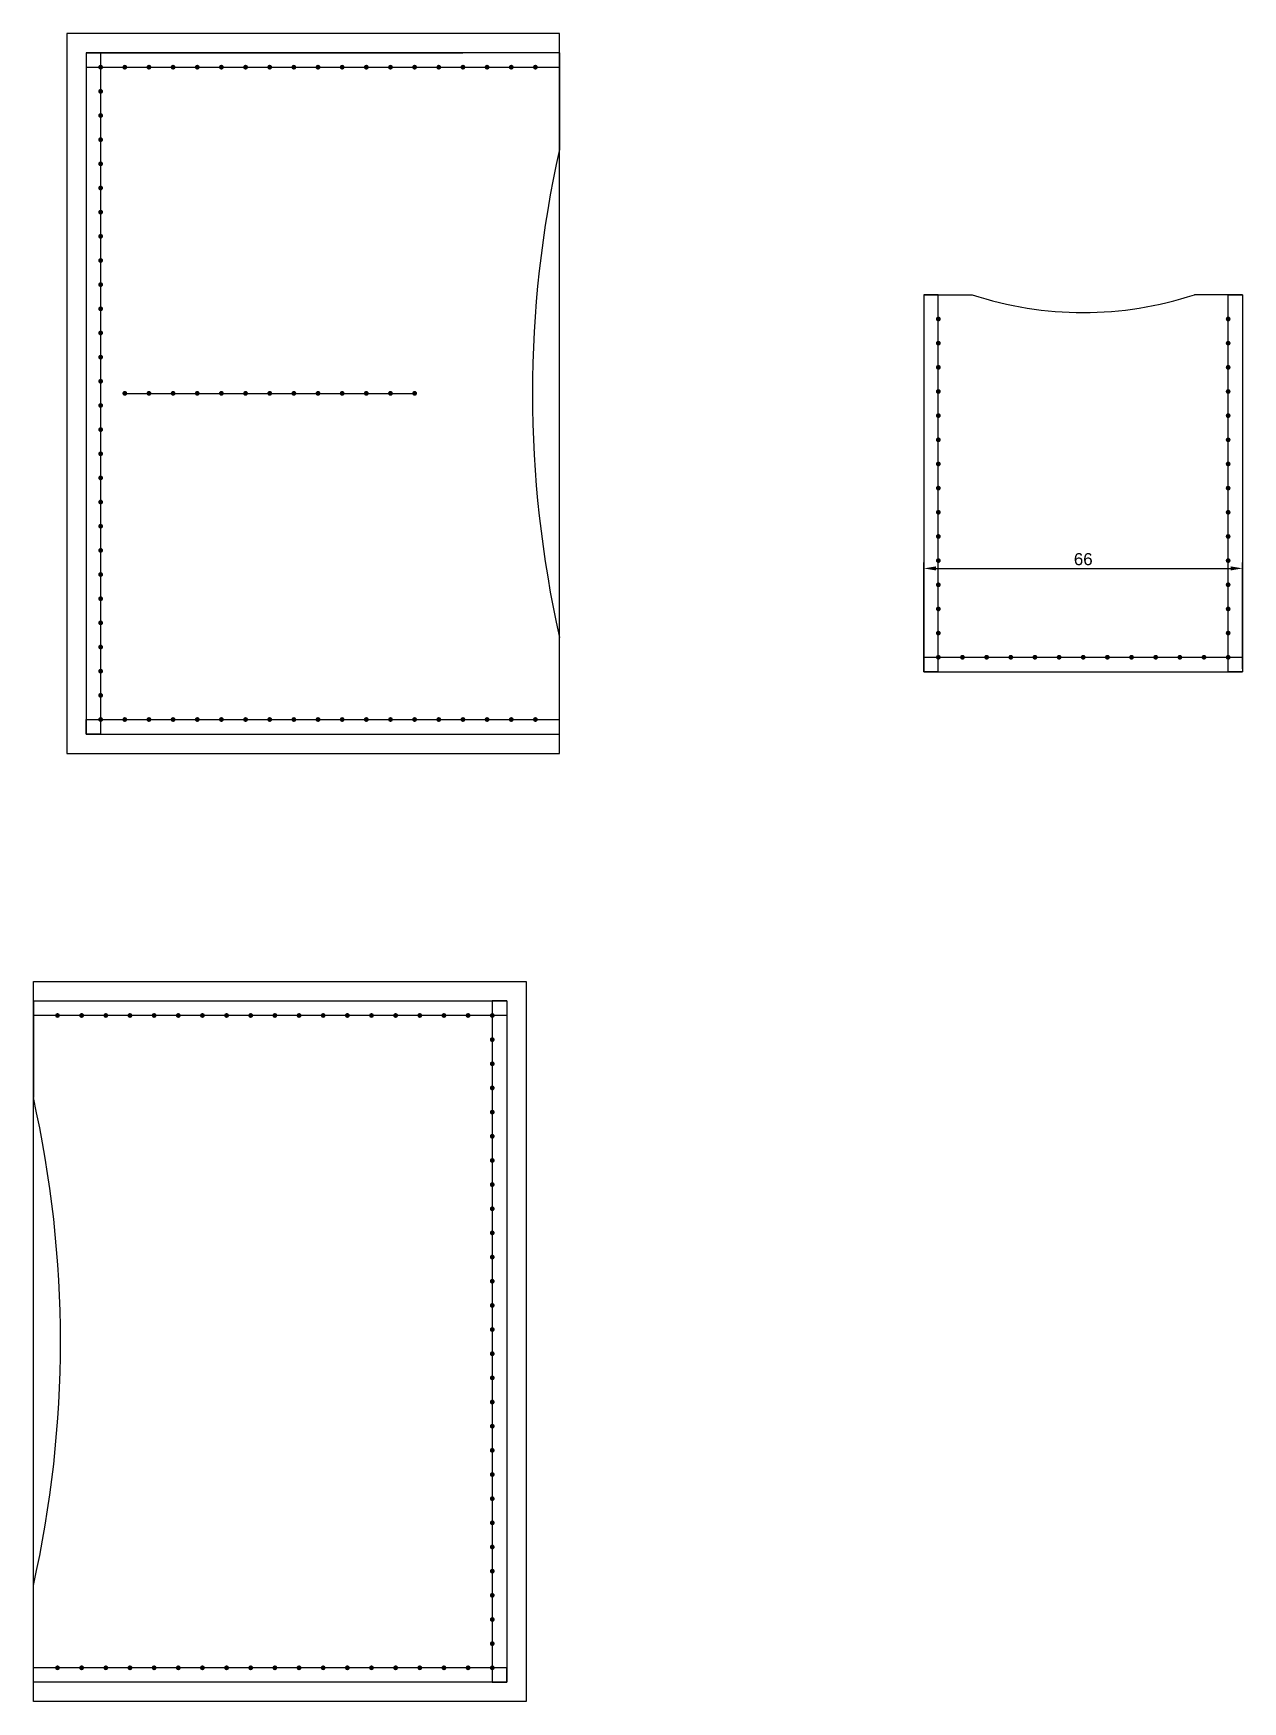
# Model space of a CAD drawing. Header units: millimetres. Extents: x 5326 to 6986, y 304 to 1378.
# Drawn here: x 5551.5 to 5801.9, y 543.2 to 888.4 of the extents above; entities that cross this region are included whole.
import ezdxf

# ---------------------------------------------------------------- set-up
doc = ezdxf.new("R2010")
doc.units = ezdxf.units.MM
doc.styles.get("Standard").update_dxf_attribs({"font": 'arial.ttf'})
doc.dimstyles.new('ISO-25', dxfattribs={"dimtxt": 2.5, "dimasz": 2.5, "dimexe": 1.25, "dimexo": 0.625, "dimtad": 1, "dimtxsty": 'Standard', "dimcen": 2.5, "dimadec": 0, "dimazin": 0, "dimtfac": 1, "dimtmove": 0, "dimatfit": 3, "dimfxl": 0, "dimarcsym": 0})

# ---------------------------------------------------------------- blocks, each defined once
blk = doc.blocks.new('*D15')
at = {"color": 0, "lineweight": -2, "transparency": 16777216}
for p, q in [((5735.89, 756.93), (5735.89, 778.94)), ((5738.39, 777.69), (5799.39, 777.69)), ((5801.89, 756.93), (5801.89, 778.94))]:
    blk.add_line(p, q, dxfattribs=at)
at = {"color": 0, "transparency": 16777216}
for points in [[(5738.39, 778.11), (5738.39, 777.27), (5735.89, 777.69)], [(5799.39, 778.11), (5799.39, 777.27), (5801.89, 777.69)]]:
    blk.add_solid(points, dxfattribs=at)
at = {"layer": 'Defpoints', "color": 0, "transparency": 16777216}
for p in [(5801.89, 777.69), (5735.89, 756.3), (5801.89, 756.3)]:
    blk.add_point(p, dxfattribs=at)
at = {"color": 0, "transparency": 16777216, "insert": (5768.89, 779.59), "char_height": 2.5, "attachment_point": 5}
blk.add_mtext('66', dxfattribs=at)

msp = doc.modelspace()

# ---------------------------------------------------------------- hatches: boundary and pattern name
h = msp.add_hatch(color=256)
h.dxf.hatch_style = 1
h.paths.add_polyline_path([(5565.974, 881.417, 1), (5564.974, 881.417, 1)])
h = msp.add_hatch(color=256)
h.dxf.hatch_style = 1
h.paths.add_polyline_path([(5565.974, 881.417, 1), (5564.974, 881.417, 1)])
h = msp.add_hatch(color=256)
h.dxf.hatch_style = 1
h.paths.add_polyline_path([(5570.974, 881.417, 1), (5569.974, 881.417, 1)])
h = msp.add_hatch(color=256)
h.dxf.hatch_style = 1
h.paths.add_polyline_path([(5575.974, 881.417, 1), (5574.974, 881.417, 1)])
h = msp.add_hatch(color=256)
h.dxf.hatch_style = 1
h.paths.add_polyline_path([(5580.974, 881.417, 1), (5579.974, 881.417, 1)])
h = msp.add_hatch(color=256)
h.dxf.hatch_style = 1
h.paths.add_polyline_path([(5585.974, 881.417, 1), (5584.974, 881.417, 1)])
h = msp.add_hatch(color=256)
h.dxf.hatch_style = 1
h.paths.add_polyline_path([(5590.974, 881.417, 1), (5589.974, 881.417, 1)])
h = msp.add_hatch(color=256)
h.dxf.hatch_style = 1
h.paths.add_polyline_path([(5595.974, 881.417, 1), (5594.974, 881.417, 1)])
h = msp.add_hatch(color=256)
h.dxf.hatch_style = 1
h.paths.add_polyline_path([(5600.974, 881.417, 1), (5599.974, 881.417, 1)])
h = msp.add_hatch(color=256)
h.dxf.hatch_style = 1
h.paths.add_polyline_path([(5605.974, 881.417, 1), (5604.974, 881.417, 1)])
h = msp.add_hatch(color=256)
h.dxf.hatch_style = 1
h.paths.add_polyline_path([(5610.974, 881.417, 1), (5609.974, 881.417, 1)])
h = msp.add_hatch(color=256)
h.dxf.hatch_style = 1
h.paths.add_polyline_path([(5615.974, 881.417, 1), (5614.974, 881.417, 1)])
h = msp.add_hatch(color=256)
h.dxf.hatch_style = 1
h.paths.add_polyline_path([(5620.974, 881.417, 1), (5619.974, 881.417, 1)])
h = msp.add_hatch(color=256)
h.dxf.hatch_style = 1
h.paths.add_polyline_path([(5625.974, 881.417, 1), (5624.974, 881.417, 1)])
h = msp.add_hatch(color=256)
h.dxf.hatch_style = 1
h.paths.add_polyline_path([(5630.974, 881.417, 1), (5629.974, 881.417, 1)])
h = msp.add_hatch(color=256)
h.dxf.hatch_style = 1
h.paths.add_polyline_path([(5635.974, 881.417, 1), (5634.974, 881.417, 1)])
h = msp.add_hatch(color=256)
h.dxf.hatch_style = 1
h.paths.add_polyline_path([(5640.974, 881.417, 1), (5639.974, 881.417, 1)])
h = msp.add_hatch(color=256)
h.dxf.hatch_style = 1
h.paths.add_polyline_path([(5645.974, 881.417, 1), (5644.974, 881.417, 1)])
h = msp.add_hatch(color=256)
h.dxf.hatch_style = 1
h.paths.add_polyline_path([(5650.974, 881.417, 1), (5649.974, 881.417, 1)])
h = msp.add_hatch(color=256)
h.dxf.hatch_style = 1
h.paths.add_polyline_path([(5655.974, 881.417, 1), (5654.974, 881.417, 1)])
h = msp.add_hatch(color=256)
h.dxf.hatch_style = 1
h.paths.add_polyline_path([(5565.974, 876.417, 1), (5564.974, 876.417, 1)])
h = msp.add_hatch(color=256)
h.dxf.hatch_style = 1
h.paths.add_polyline_path([(5565.974, 871.417, 1), (5564.974, 871.417, 1)])
h = msp.add_hatch(color=256)
h.dxf.hatch_style = 1
h.paths.add_polyline_path([(5565.974, 866.417, 1), (5564.974, 866.417, 1)])
h = msp.add_hatch(color=256)
h.dxf.hatch_style = 1
h.paths.add_polyline_path([(5565.974, 861.417, 1), (5564.974, 861.417, 1)])
h = msp.add_hatch(color=256)
h.dxf.hatch_style = 1
h.paths.add_polyline_path([(5565.974, 856.417, 1), (5564.974, 856.417, 1)])
h = msp.add_hatch(color=256)
h.dxf.hatch_style = 1
h.paths.add_polyline_path([(5565.974, 851.417, 1), (5564.974, 851.417, 1)])
h = msp.add_hatch(color=256)
h.dxf.hatch_style = 1
h.paths.add_polyline_path([(5565.974, 846.417, 1), (5564.974, 846.417, 1)])
h = msp.add_hatch(color=256)
h.dxf.hatch_style = 1
h.paths.add_polyline_path([(5565.974, 841.417, 1), (5564.974, 841.417, 1)])
h = msp.add_hatch(color=256)
h.dxf.hatch_style = 1
h.paths.add_polyline_path([(5565.974, 836.417, 1), (5564.974, 836.417, 1)])
h = msp.add_hatch(color=256)
h.dxf.hatch_style = 1
h.paths.add_polyline_path([(5565.974, 831.417, 1), (5564.974, 831.417, 1)])
h = msp.add_hatch(color=256)
h.dxf.hatch_style = 1
h.paths.add_polyline_path([(5739.389, 829.304, 1), (5738.389, 829.304, 1)])
h = msp.add_hatch(color=256)
h.dxf.hatch_style = 1
h.paths.add_polyline_path([(5799.389, 829.304, 1), (5798.389, 829.304, 1)])
h = msp.add_hatch(color=256)
h.dxf.hatch_style = 1
h.paths.add_polyline_path([(5565.974, 826.417, 1), (5564.974, 826.417, 1)])
h = msp.add_hatch(color=256)
h.dxf.hatch_style = 1
h.paths.add_polyline_path([(5565.974, 821.417, 1), (5564.974, 821.417, 1)])
h = msp.add_hatch(color=256)
h.dxf.hatch_style = 1
h.paths.add_polyline_path([(5739.389, 824.304, 1), (5738.389, 824.304, 1)])
h = msp.add_hatch(color=256)
h.dxf.hatch_style = 1
h.paths.add_polyline_path([(5799.389, 824.304, 1), (5798.389, 824.304, 1)])
h = msp.add_hatch(color=256)
h.dxf.hatch_style = 1
h.paths.add_polyline_path([(5739.389, 819.304, 1), (5738.389, 819.304, 1)])
h = msp.add_hatch(color=256)
h.dxf.hatch_style = 1
h.paths.add_polyline_path([(5799.389, 819.304, 1), (5798.389, 819.304, 1)])
h = msp.add_hatch(color=256)
h.dxf.hatch_style = 1
h.paths.add_polyline_path([(5565.974, 816.417, 1), (5564.974, 816.417, 1)])
h = msp.add_hatch(color=256)
h.dxf.hatch_style = 1
h.paths.add_polyline_path([(5739.389, 814.304, 1), (5738.389, 814.304, 1)])
h = msp.add_hatch(color=256)
h.dxf.hatch_style = 1
h.paths.add_polyline_path([(5799.389, 814.304, 1), (5798.389, 814.304, 1)])
h = msp.add_hatch(color=256)
h.dxf.hatch_style = 1
h.paths.add_polyline_path([(5565.974, 811.417, 1), (5564.974, 811.417, 1)])
h = msp.add_hatch(color=256)
h.dxf.hatch_style = 1
h.paths.add_polyline_path([(5570.974, 813.917, 1), (5569.974, 813.917, 1)])
h = msp.add_hatch(color=256)
h.dxf.hatch_style = 1
h.paths.add_polyline_path([(5575.974, 813.917, 1), (5574.974, 813.917, 1)])
h = msp.add_hatch(color=256)
h.dxf.hatch_style = 1
h.paths.add_polyline_path([(5580.974, 813.917, 1), (5579.974, 813.917, 1)])
h = msp.add_hatch(color=256)
h.dxf.hatch_style = 1
h.paths.add_polyline_path([(5585.974, 813.917, 1), (5584.974, 813.917, 1)])
h = msp.add_hatch(color=256)
h.dxf.hatch_style = 1
h.paths.add_polyline_path([(5590.974, 813.917, 1), (5589.974, 813.917, 1)])
h = msp.add_hatch(color=256)
h.dxf.hatch_style = 1
h.paths.add_polyline_path([(5595.974, 813.917, 1), (5594.974, 813.917, 1)])
h = msp.add_hatch(color=256)
h.dxf.hatch_style = 1
h.paths.add_polyline_path([(5600.974, 813.917, 1), (5599.974, 813.917, 1)])
h = msp.add_hatch(color=256)
h.dxf.hatch_style = 1
h.paths.add_polyline_path([(5605.974, 813.917, 1), (5604.974, 813.917, 1)])
h = msp.add_hatch(color=256)
h.dxf.hatch_style = 1
h.paths.add_polyline_path([(5610.974, 813.917, 1), (5609.974, 813.917, 1)])
h = msp.add_hatch(color=256)
h.dxf.hatch_style = 1
h.paths.add_polyline_path([(5615.974, 813.917, 1), (5614.974, 813.917, 1)])
h = msp.add_hatch(color=256)
h.dxf.hatch_style = 1
h.paths.add_polyline_path([(5620.974, 813.917, 1), (5619.974, 813.917, 1)])
h = msp.add_hatch(color=256)
h.dxf.hatch_style = 1
h.paths.add_polyline_path([(5625.974, 813.917, 1), (5624.974, 813.917, 1)])
h = msp.add_hatch(color=256)
h.dxf.hatch_style = 1
h.paths.add_polyline_path([(5630.974, 813.917, 1), (5629.974, 813.917, 1)])
h = msp.add_hatch(color=256)
h.dxf.hatch_style = 1
h.paths.add_polyline_path([(5739.389, 809.304, 1), (5738.389, 809.304, 1)])
h = msp.add_hatch(color=256)
h.dxf.hatch_style = 1
h.paths.add_polyline_path([(5799.389, 809.304, 1), (5798.389, 809.304, 1)])
h = msp.add_hatch(color=256)
h.dxf.hatch_style = 1
h.paths.add_polyline_path([(5565.974, 806.417, 1), (5564.974, 806.417, 1)])
h = msp.add_hatch(color=256)
h.dxf.hatch_style = 1
h.paths.add_polyline_path([(5739.389, 804.304, 1), (5738.389, 804.304, 1)])
h = msp.add_hatch(color=256)
h.dxf.hatch_style = 1
h.paths.add_polyline_path([(5799.389, 804.304, 1), (5798.389, 804.304, 1)])
h = msp.add_hatch(color=256)
h.dxf.hatch_style = 1
h.paths.add_polyline_path([(5565.974, 801.417, 1), (5564.974, 801.417, 1)])
h = msp.add_hatch(color=256)
h.dxf.hatch_style = 1
h.paths.add_polyline_path([(5739.389, 799.304, 1), (5738.389, 799.304, 1)])
h = msp.add_hatch(color=256)
h.dxf.hatch_style = 1
h.paths.add_polyline_path([(5799.389, 799.304, 1), (5798.389, 799.304, 1)])
h = msp.add_hatch(color=256)
h.dxf.hatch_style = 1
h.paths.add_polyline_path([(5565.974, 796.417, 1), (5564.974, 796.417, 1)])
h = msp.add_hatch(color=256)
h.dxf.hatch_style = 1
h.paths.add_polyline_path([(5739.389, 794.304, 1), (5738.389, 794.304, 1)])
h = msp.add_hatch(color=256)
h.dxf.hatch_style = 1
h.paths.add_polyline_path([(5799.389, 794.304, 1), (5798.389, 794.304, 1)])
h = msp.add_hatch(color=256)
h.dxf.hatch_style = 1
h.paths.add_polyline_path([(5565.974, 791.417, 1), (5564.974, 791.417, 1)])
h = msp.add_hatch(color=256)
h.dxf.hatch_style = 1
h.paths.add_polyline_path([(5739.389, 789.304, 1), (5738.389, 789.304, 1)])
h = msp.add_hatch(color=256)
h.dxf.hatch_style = 1
h.paths.add_polyline_path([(5799.389, 789.304, 1), (5798.389, 789.304, 1)])
h = msp.add_hatch(color=256)
h.dxf.hatch_style = 1
h.paths.add_polyline_path([(5565.974, 786.417, 1), (5564.974, 786.417, 1)])
h = msp.add_hatch(color=256)
h.dxf.hatch_style = 1
h.paths.add_polyline_path([(5739.389, 784.304, 1), (5738.389, 784.304, 1)])
h = msp.add_hatch(color=256)
h.dxf.hatch_style = 1
h.paths.add_polyline_path([(5799.389, 784.304, 1), (5798.389, 784.304, 1)])
h = msp.add_hatch(color=256)
h.dxf.hatch_style = 1
h.paths.add_polyline_path([(5565.974, 781.417, 1), (5564.974, 781.417, 1)])
h = msp.add_hatch(color=256)
h.dxf.hatch_style = 1
h.paths.add_polyline_path([(5565.974, 776.417, 1), (5564.974, 776.417, 1)])
h = msp.add_hatch(color=256)
h.dxf.hatch_style = 1
h.paths.add_polyline_path([(5739.389, 779.304, 1), (5738.389, 779.304, 1)])
h = msp.add_hatch(color=256)
h.dxf.hatch_style = 1
h.paths.add_polyline_path([(5799.389, 779.304, 1), (5798.389, 779.304, 1)])
h = msp.add_hatch(color=256)
h.dxf.hatch_style = 1
h.paths.add_polyline_path([(5739.389, 774.304, 1), (5738.389, 774.304, 1)])
h = msp.add_hatch(color=256)
h.dxf.hatch_style = 1
h.paths.add_polyline_path([(5799.389, 774.304, 1), (5798.389, 774.304, 1)])
h = msp.add_hatch(color=256)
h.dxf.hatch_style = 1
h.paths.add_polyline_path([(5565.974, 771.417, 1), (5564.974, 771.417, 1)])
h = msp.add_hatch(color=256)
h.dxf.hatch_style = 1
h.paths.add_polyline_path([(5565.974, 766.417, 1), (5564.974, 766.417, 1)])
h = msp.add_hatch(color=256)
h.dxf.hatch_style = 1
h.paths.add_polyline_path([(5739.389, 769.304, 1), (5738.389, 769.304, 1)])
h = msp.add_hatch(color=256)
h.dxf.hatch_style = 1
h.paths.add_polyline_path([(5799.389, 769.304, 1), (5798.389, 769.304, 1)])
h = msp.add_hatch(color=256)
h.dxf.hatch_style = 1
h.paths.add_polyline_path([(5739.389, 764.304, 1), (5738.389, 764.304, 1)])
h = msp.add_hatch(color=256)
h.dxf.hatch_style = 1
h.paths.add_polyline_path([(5799.389, 764.304, 1), (5798.389, 764.304, 1)])
h = msp.add_hatch(color=256)
h.dxf.hatch_style = 1
h.paths.add_polyline_path([(5565.974, 761.417, 1), (5564.974, 761.417, 1)])
h = msp.add_hatch(color=256)
h.dxf.hatch_style = 1
h.paths.add_polyline_path([(5739.389, 759.304, 1), (5738.389, 759.304, 1)])
h = msp.add_hatch(color=256)
h.dxf.hatch_style = 1
h.paths.add_polyline_path([(5744.389, 759.304, 1), (5743.389, 759.304, 1)])
h = msp.add_hatch(color=256)
h.dxf.hatch_style = 1
h.paths.add_polyline_path([(5749.389, 759.304, 1), (5748.389, 759.304, 1)])
h = msp.add_hatch(color=256)
h.dxf.hatch_style = 1
h.paths.add_polyline_path([(5754.389, 759.304, 1), (5753.389, 759.304, 1)])
h = msp.add_hatch(color=256)
h.dxf.hatch_style = 1
h.paths.add_polyline_path([(5759.389, 759.304, 1), (5758.389, 759.304, 1)])
h = msp.add_hatch(color=256)
h.dxf.hatch_style = 1
h.paths.add_polyline_path([(5764.389, 759.304, 1), (5763.389, 759.304, 1)])
h = msp.add_hatch(color=256)
h.dxf.hatch_style = 1
h.paths.add_polyline_path([(5769.389, 759.304, 1), (5768.389, 759.304, 1)])
h = msp.add_hatch(color=256)
h.dxf.hatch_style = 1
h.paths.add_polyline_path([(5774.389, 759.304, 1), (5773.389, 759.304, 1)])
h = msp.add_hatch(color=256)
h.dxf.hatch_style = 1
h.paths.add_polyline_path([(5779.389, 759.304, 1), (5778.389, 759.304, 1)])
h = msp.add_hatch(color=256)
h.dxf.hatch_style = 1
h.paths.add_polyline_path([(5784.389, 759.304, 1), (5783.389, 759.304, 1)])
h = msp.add_hatch(color=256)
h.dxf.hatch_style = 1
h.paths.add_polyline_path([(5789.389, 759.304, 1), (5788.389, 759.304, 1)])
h = msp.add_hatch(color=256)
h.dxf.hatch_style = 1
h.paths.add_polyline_path([(5794.389, 759.304, 1), (5793.389, 759.304, 1)])
h = msp.add_hatch(color=256)
h.dxf.hatch_style = 1
h.paths.add_polyline_path([(5799.389, 759.304, 1), (5798.389, 759.304, 1)])
h = msp.add_hatch(color=256)
h.dxf.hatch_style = 1
h.paths.add_polyline_path([(5799.389, 759.304, 1), (5798.389, 759.304, 1)])
h = msp.add_hatch(color=256)
h.dxf.hatch_style = 1
h.paths.add_polyline_path([(5799.389, 759.304, 1), (5798.389, 759.304, 1)])
h = msp.add_hatch(color=256)
h.dxf.hatch_style = 1
h.paths.add_polyline_path([(5565.974, 756.417, 1), (5564.974, 756.417, 1)])
h = msp.add_hatch(color=256)
h.dxf.hatch_style = 1
h.paths.add_polyline_path([(5565.974, 751.417, 1), (5564.974, 751.417, 1)])
h = msp.add_hatch(color=256)
h.dxf.hatch_style = 1
h.paths.add_polyline_path([(5565.974, 746.417, 1), (5564.974, 746.417, 1)])
h = msp.add_hatch(color=256)
h.dxf.hatch_style = 1
h.paths.add_polyline_path([(5570.974, 746.417, 1), (5569.974, 746.417, 1)])
h = msp.add_hatch(color=256)
h.dxf.hatch_style = 1
h.paths.add_polyline_path([(5575.974, 746.417, 1), (5574.974, 746.417, 1)])
h = msp.add_hatch(color=256)
h.dxf.hatch_style = 1
h.paths.add_polyline_path([(5580.974, 746.417, 1), (5579.974, 746.417, 1)])
h = msp.add_hatch(color=256)
h.dxf.hatch_style = 1
h.paths.add_polyline_path([(5585.974, 746.417, 1), (5584.974, 746.417, 1)])
h = msp.add_hatch(color=256)
h.dxf.hatch_style = 1
h.paths.add_polyline_path([(5590.974, 746.417, 1), (5589.974, 746.417, 1)])
h = msp.add_hatch(color=256)
h.dxf.hatch_style = 1
h.paths.add_polyline_path([(5595.974, 746.417, 1), (5594.974, 746.417, 1)])
h = msp.add_hatch(color=256)
h.dxf.hatch_style = 1
h.paths.add_polyline_path([(5600.974, 746.417, 1), (5599.974, 746.417, 1)])
h = msp.add_hatch(color=256)
h.dxf.hatch_style = 1
h.paths.add_polyline_path([(5605.974, 746.417, 1), (5604.974, 746.417, 1)])
h = msp.add_hatch(color=256)
h.dxf.hatch_style = 1
h.paths.add_polyline_path([(5610.974, 746.417, 1), (5609.974, 746.417, 1)])
h = msp.add_hatch(color=256)
h.dxf.hatch_style = 1
h.paths.add_polyline_path([(5615.974, 746.417, 1), (5614.974, 746.417, 1)])
h = msp.add_hatch(color=256)
h.dxf.hatch_style = 1
h.paths.add_polyline_path([(5620.974, 746.417, 1), (5619.974, 746.417, 1)])
h = msp.add_hatch(color=256)
h.dxf.hatch_style = 1
h.paths.add_polyline_path([(5625.974, 746.417, 1), (5624.974, 746.417, 1)])
h = msp.add_hatch(color=256)
h.dxf.hatch_style = 1
h.paths.add_polyline_path([(5630.974, 746.417, 1), (5629.974, 746.417, 1)])
h = msp.add_hatch(color=256)
h.dxf.hatch_style = 1
h.paths.add_polyline_path([(5635.974, 746.417, 1), (5634.974, 746.417, 1)])
h = msp.add_hatch(color=256)
h.dxf.hatch_style = 1
h.paths.add_polyline_path([(5640.974, 746.417, 1), (5639.974, 746.417, 1)])
h = msp.add_hatch(color=256)
h.dxf.hatch_style = 1
h.paths.add_polyline_path([(5645.974, 746.417, 1), (5644.974, 746.417, 1)])
h = msp.add_hatch(color=256)
h.dxf.hatch_style = 1
h.paths.add_polyline_path([(5650.974, 746.417, 1), (5649.974, 746.417, 1)])
h = msp.add_hatch(color=256)
h.dxf.hatch_style = 1
h.paths.add_polyline_path([(5655.974, 746.417, 1), (5654.974, 746.417, 1)])
h = msp.add_hatch(color=256)
h.dxf.hatch_style = 1
h.paths.add_polyline_path([(5556.044, 685.168, -1), (5557.044, 685.168, -1)])
h = msp.add_hatch(color=256)
h.dxf.hatch_style = 1
h.paths.add_polyline_path([(5561.044, 685.168, -1), (5562.044, 685.168, -1)])
h = msp.add_hatch(color=256)
h.dxf.hatch_style = 1
h.paths.add_polyline_path([(5566.044, 685.168, -1), (5567.044, 685.168, -1)])
h = msp.add_hatch(color=256)
h.dxf.hatch_style = 1
h.paths.add_polyline_path([(5571.044, 685.168, -1), (5572.044, 685.168, -1)])
h = msp.add_hatch(color=256)
h.dxf.hatch_style = 1
h.paths.add_polyline_path([(5576.044, 685.168, -1), (5577.044, 685.168, -1)])
h = msp.add_hatch(color=256)
h.dxf.hatch_style = 1
h.paths.add_polyline_path([(5581.044, 685.168, -1), (5582.044, 685.168, -1)])
h = msp.add_hatch(color=256)
h.dxf.hatch_style = 1
h.paths.add_polyline_path([(5586.044, 685.168, -1), (5587.044, 685.168, -1)])
h = msp.add_hatch(color=256)
h.dxf.hatch_style = 1
h.paths.add_polyline_path([(5591.044, 685.168, -1), (5592.044, 685.168, -1)])
h = msp.add_hatch(color=256)
h.dxf.hatch_style = 1
h.paths.add_polyline_path([(5596.044, 685.168, -1), (5597.044, 685.168, -1)])
h = msp.add_hatch(color=256)
h.dxf.hatch_style = 1
h.paths.add_polyline_path([(5601.044, 685.168, -1), (5602.044, 685.168, -1)])
h = msp.add_hatch(color=256)
h.dxf.hatch_style = 1
h.paths.add_polyline_path([(5606.044, 685.168, -1), (5607.044, 685.168, -1)])
h = msp.add_hatch(color=256)
h.dxf.hatch_style = 1
h.paths.add_polyline_path([(5611.044, 685.168, -1), (5612.044, 685.168, -1)])
h = msp.add_hatch(color=256)
h.dxf.hatch_style = 1
h.paths.add_polyline_path([(5616.044, 685.168, -1), (5617.044, 685.168, -1)])
h = msp.add_hatch(color=256)
h.dxf.hatch_style = 1
h.paths.add_polyline_path([(5621.044, 685.168, -1), (5622.044, 685.168, -1)])
h = msp.add_hatch(color=256)
h.dxf.hatch_style = 1
h.paths.add_polyline_path([(5626.044, 685.168, -1), (5627.044, 685.168, -1)])
h = msp.add_hatch(color=256)
h.dxf.hatch_style = 1
h.paths.add_polyline_path([(5631.044, 685.168, -1), (5632.044, 685.168, -1)])
h = msp.add_hatch(color=256)
h.dxf.hatch_style = 1
h.paths.add_polyline_path([(5636.044, 685.168, -1), (5637.044, 685.168, -1)])
h = msp.add_hatch(color=256)
h.dxf.hatch_style = 1
h.paths.add_polyline_path([(5641.044, 685.168, -1), (5642.044, 685.168, -1)])
h = msp.add_hatch(color=256)
h.dxf.hatch_style = 1
h.paths.add_polyline_path([(5646.044, 685.168, -1), (5647.044, 685.168, -1)])
h = msp.add_hatch(color=256)
h.dxf.hatch_style = 1
h.paths.add_polyline_path([(5646.044, 685.168, -1), (5647.044, 685.168, -1)])
h = msp.add_hatch(color=256)
h.dxf.hatch_style = 1
h.paths.add_polyline_path([(5646.044, 680.168, -1), (5647.044, 680.168, -1)])
h = msp.add_hatch(color=256)
h.dxf.hatch_style = 1
h.paths.add_polyline_path([(5646.044, 675.168, -1), (5647.044, 675.168, -1)])
h = msp.add_hatch(color=256)
h.dxf.hatch_style = 1
h.paths.add_polyline_path([(5646.044, 670.168, -1), (5647.044, 670.168, -1)])
h = msp.add_hatch(color=256)
h.dxf.hatch_style = 1
h.paths.add_polyline_path([(5646.044, 665.168, -1), (5647.044, 665.168, -1)])
h = msp.add_hatch(color=256)
h.dxf.hatch_style = 1
h.paths.add_polyline_path([(5646.044, 660.168, -1), (5647.044, 660.168, -1)])
h = msp.add_hatch(color=256)
h.dxf.hatch_style = 1
h.paths.add_polyline_path([(5646.044, 655.168, -1), (5647.044, 655.168, -1)])
h = msp.add_hatch(color=256)
h.dxf.hatch_style = 1
h.paths.add_polyline_path([(5646.044, 650.168, -1), (5647.044, 650.168, -1)])
h = msp.add_hatch(color=256)
h.dxf.hatch_style = 1
h.paths.add_polyline_path([(5646.044, 645.168, -1), (5647.044, 645.168, -1)])
h = msp.add_hatch(color=256)
h.dxf.hatch_style = 1
h.paths.add_polyline_path([(5646.044, 640.168, -1), (5647.044, 640.168, -1)])
h = msp.add_hatch(color=256)
h.dxf.hatch_style = 1
h.paths.add_polyline_path([(5646.044, 635.168, -1), (5647.044, 635.168, -1)])
h = msp.add_hatch(color=256)
h.dxf.hatch_style = 1
h.paths.add_polyline_path([(5646.044, 630.168, -1), (5647.044, 630.168, -1)])
h = msp.add_hatch(color=256)
h.dxf.hatch_style = 1
h.paths.add_polyline_path([(5646.044, 625.168, -1), (5647.044, 625.168, -1)])
h = msp.add_hatch(color=256)
h.dxf.hatch_style = 1
h.paths.add_polyline_path([(5646.044, 620.168, -1), (5647.044, 620.168, -1)])
h = msp.add_hatch(color=256)
h.dxf.hatch_style = 1
h.paths.add_polyline_path([(5646.044, 615.168, -1), (5647.044, 615.168, -1)])
h = msp.add_hatch(color=256)
h.dxf.hatch_style = 1
h.paths.add_polyline_path([(5646.044, 610.168, -1), (5647.044, 610.168, -1)])
h = msp.add_hatch(color=256)
h.dxf.hatch_style = 1
h.paths.add_polyline_path([(5646.044, 605.168, -1), (5647.044, 605.168, -1)])
h = msp.add_hatch(color=256)
h.dxf.hatch_style = 1
h.paths.add_polyline_path([(5646.044, 600.168, -1), (5647.044, 600.168, -1)])
h = msp.add_hatch(color=256)
h.dxf.hatch_style = 1
h.paths.add_polyline_path([(5646.044, 595.168, -1), (5647.044, 595.168, -1)])
h = msp.add_hatch(color=256)
h.dxf.hatch_style = 1
h.paths.add_polyline_path([(5646.044, 590.168, -1), (5647.044, 590.168, -1)])
h = msp.add_hatch(color=256)
h.dxf.hatch_style = 1
h.paths.add_polyline_path([(5646.044, 585.168, -1), (5647.044, 585.168, -1)])
h = msp.add_hatch(color=256)
h.dxf.hatch_style = 1
h.paths.add_polyline_path([(5646.044, 580.168, -1), (5647.044, 580.168, -1)])
h = msp.add_hatch(color=256)
h.dxf.hatch_style = 1
h.paths.add_polyline_path([(5646.044, 575.168, -1), (5647.044, 575.168, -1)])
h = msp.add_hatch(color=256)
h.dxf.hatch_style = 1
h.paths.add_polyline_path([(5646.044, 570.168, -1), (5647.044, 570.168, -1)])
h = msp.add_hatch(color=256)
h.dxf.hatch_style = 1
h.paths.add_polyline_path([(5646.044, 565.168, -1), (5647.044, 565.168, -1)])
h = msp.add_hatch(color=256)
h.dxf.hatch_style = 1
h.paths.add_polyline_path([(5646.044, 560.168, -1), (5647.044, 560.168, -1)])
h = msp.add_hatch(color=256)
h.dxf.hatch_style = 1
h.paths.add_polyline_path([(5646.044, 555.168, -1), (5647.044, 555.168, -1)])
h = msp.add_hatch(color=256)
h.dxf.hatch_style = 1
h.paths.add_polyline_path([(5556.044, 550.168, -1), (5557.044, 550.168, -1)])
h = msp.add_hatch(color=256)
h.dxf.hatch_style = 1
h.paths.add_polyline_path([(5561.044, 550.168, -1), (5562.044, 550.168, -1)])
h = msp.add_hatch(color=256)
h.dxf.hatch_style = 1
h.paths.add_polyline_path([(5566.044, 550.168, -1), (5567.044, 550.168, -1)])
h = msp.add_hatch(color=256)
h.dxf.hatch_style = 1
h.paths.add_polyline_path([(5571.044, 550.168, -1), (5572.044, 550.168, -1)])
h = msp.add_hatch(color=256)
h.dxf.hatch_style = 1
h.paths.add_polyline_path([(5576.044, 550.168, -1), (5577.044, 550.168, -1)])
h = msp.add_hatch(color=256)
h.dxf.hatch_style = 1
h.paths.add_polyline_path([(5581.044, 550.168, -1), (5582.044, 550.168, -1)])
h = msp.add_hatch(color=256)
h.dxf.hatch_style = 1
h.paths.add_polyline_path([(5586.044, 550.168, -1), (5587.044, 550.168, -1)])
h = msp.add_hatch(color=256)
h.dxf.hatch_style = 1
h.paths.add_polyline_path([(5591.044, 550.168, -1), (5592.044, 550.168, -1)])
h = msp.add_hatch(color=256)
h.dxf.hatch_style = 1
h.paths.add_polyline_path([(5596.044, 550.168, -1), (5597.044, 550.168, -1)])
h = msp.add_hatch(color=256)
h.dxf.hatch_style = 1
h.paths.add_polyline_path([(5601.044, 550.168, -1), (5602.044, 550.168, -1)])
h = msp.add_hatch(color=256)
h.dxf.hatch_style = 1
h.paths.add_polyline_path([(5606.044, 550.168, -1), (5607.044, 550.168, -1)])
h = msp.add_hatch(color=256)
h.dxf.hatch_style = 1
h.paths.add_polyline_path([(5611.044, 550.168, -1), (5612.044, 550.168, -1)])
h = msp.add_hatch(color=256)
h.dxf.hatch_style = 1
h.paths.add_polyline_path([(5616.044, 550.168, -1), (5617.044, 550.168, -1)])
h = msp.add_hatch(color=256)
h.dxf.hatch_style = 1
h.paths.add_polyline_path([(5621.044, 550.168, -1), (5622.044, 550.168, -1)])
h = msp.add_hatch(color=256)
h.dxf.hatch_style = 1
h.paths.add_polyline_path([(5626.044, 550.168, -1), (5627.044, 550.168, -1)])
h = msp.add_hatch(color=256)
h.dxf.hatch_style = 1
h.paths.add_polyline_path([(5631.044, 550.168, -1), (5632.044, 550.168, -1)])
h = msp.add_hatch(color=256)
h.dxf.hatch_style = 1
h.paths.add_polyline_path([(5636.044, 550.168, -1), (5637.044, 550.168, -1)])
h = msp.add_hatch(color=256)
h.dxf.hatch_style = 1
h.paths.add_polyline_path([(5641.044, 550.168, -1), (5642.044, 550.168, -1)])
h = msp.add_hatch(color=256)
h.dxf.hatch_style = 1
h.paths.add_polyline_path([(5646.044, 550.168, -1), (5647.044, 550.168, -1)])

# ---------------------------------------------------------------- linework, layer by layer
for p, q in [((5660.474, 888.417), (5558.474, 888.417)), ((5558.474, 888.417), (5558.474, 739.417)), ((5660.474, 884.417), (5660.474, 888.417)), ((5660.474, 884.417), (5562.474, 884.417)), ((5562.474, 884.417), (5562.474, 743.417)), ((5562.474, 884.417), (5565.474, 884.417)), ((5562.474, 884.417), (5562.474, 881.417)), ((5562.474, 884.417), (5640.474, 884.417)), ((5565.474, 884.417), (5565.474, 743.417)), ((5660.474, 884.417), (5650.474, 884.417)), ((5660.474, 743.417), (5660.474, 884.417)), ((5660.474, 884.417), (5660.474, 864.417)), ((5562.474, 881.417), (5660.474, 881.417)), ((5565.474, 881.417), (5565.474, 813.917)), ((5738.889, 834.304), (5735.889, 834.304)), ((5735.889, 834.304), (5735.889, 756.304)), ((5735.889, 834.304), (5745.889, 834.304)), ((5738.889, 756.304), (5738.889, 834.304)), ((5801.889, 834.304), (5791.889, 834.304)), ((5798.889, 756.304), (5798.889, 834.304)), ((5798.889, 834.304), (5801.889, 834.304)), ((5801.889, 834.304), (5801.889, 756.304)), ((5570.474, 813.917), (5630.474, 813.917)), ((5660.474, 743.417), (5660.474, 763.417)), ((5735.889, 756.304), (5735.889, 759.304)), ((5735.889, 759.304), (5801.889, 759.304)), ((5735.889, 756.304), (5801.889, 756.304)), ((5735.889, 756.304), (5801.889, 756.304)), ((5738.889, 756.304), (5735.889, 756.304)), ((5801.889, 756.304), (5798.889, 756.304)), ((5801.889, 759.304), (5801.889, 756.304)), ((5562.474, 743.417), (5562.474, 746.417)), ((5562.474, 746.417), (5660.474, 746.417)), ((5562.474, 743.417), (5660.474, 743.417)), ((5565.474, 743.417), (5562.474, 743.417)), ((5660.474, 739.417), (5660.474, 743.417)), ((5558.474, 739.417), (5660.474, 739.417)), ((5551.544, 688.168), (5551.544, 692.168)), ((5551.544, 692.168), (5653.544, 692.168)), ((5653.544, 692.168), (5653.544, 543.168)), ((5551.544, 688.168), (5649.544, 688.168)), ((5551.544, 547.168), (5551.544, 688.168)), ((5551.544, 688.168), (5551.544, 668.168)), ((5551.544, 688.168), (5561.544, 688.168)), ((5649.544, 688.168), (5646.544, 688.168)), ((5646.544, 688.168), (5646.544, 547.168)), ((5649.544, 688.168), (5649.544, 547.168)), ((5649.544, 688.168), (5649.544, 685.168)), ((5649.544, 685.168), (5551.544, 685.168)), ((5551.544, 547.168), (5551.544, 567.168)), ((5649.544, 550.168), (5551.544, 550.168)), ((5649.544, 547.168), (5649.544, 550.168)), ((5649.544, 547.168), (5551.544, 547.168)), ((5551.544, 543.168), (5551.544, 547.168)), ((5646.544, 547.168), (5649.544, 547.168)), ((5653.544, 543.168), (5551.544, 543.168))]:
    msp.add_line(p, q)
for centre, radius, start, end in [((5884.959, 813.917), 230.095, 167.32183, 192.67817), ((5768.889, 904.803), 74.155, 251.93115, 288.06885), ((5327.059, 617.668), 230.095, 347.32183, 12.67817)]:
    msp.add_arc(centre, radius, start, end)

# ---------------------------------------------------------------- dimensions: what is measured, and where the dimension line sits
at = {"color": 3}
dim = msp.add_linear_dim(base=(5801.889, 777.689), p1=(5735.889, 756.304), p2=(5801.889, 756.304), dimstyle='ISO-25', dxfattribs=at)
dim.commit()
dim.dimension.update_dxf_attribs({"geometry": '*D15', "text_midpoint": (5768.889, 779.59)})

doc.saveas('drawing.dxf')
